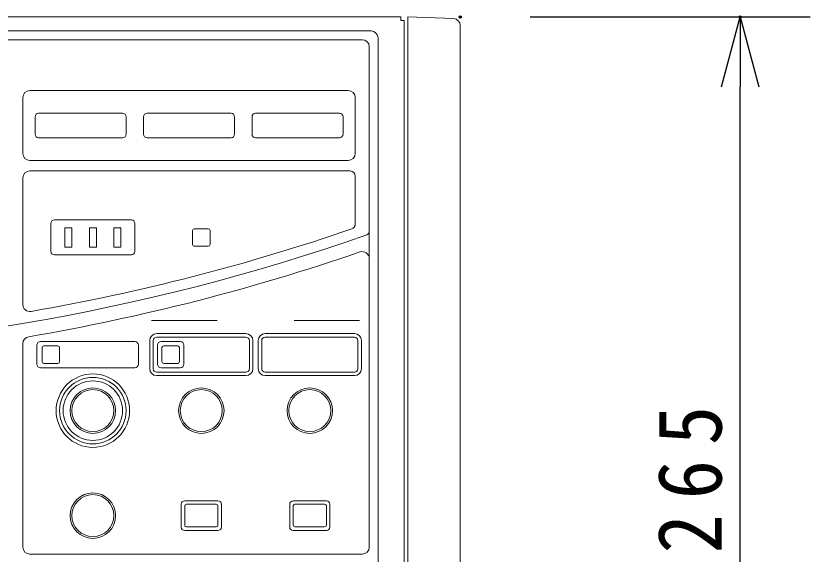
# Model space of a CAD drawing. Units: millimetres, scale not verified. Extents: x -63 to 62, y -56 to 56.
# Drawn here: x -12.29 to 10.41, y 11.66 to 27.04 of the extents above; entities that cross this region are included whole.
import ezdxf

# ---------------------------------------------------------------- set-up
doc = ezdxf.new("R2010")
doc.units = ezdxf.units.MM
doc.header["$LTSCALE"] = 0.125
doc.header["$PDMODE"] = 32
doc.header["$PDSIZE"] = 0.0625
for name, color, linetype in [('0-0_0', 7, 'Continuous'), ('0-1_DEFPOINTS', 7, 'Continuous'), ('0-5_SUNPO', 7, 'Continuous')]:
    doc.layers.add(name, color=color, linetype=linetype)
doc.layers.add('0-4_GAIKEI', color=1, linetype='Continuous', lineweight=18)
doc.styles.add('ＭＳ ゴシック', font='')
doc.styles.get('ＭＳ ゴシック').set_extended_font_data('MS Gothic')

# ---------------------------------------------------------------- blocks, each defined once
blk = doc.blocks.new('_OPEN30')
at = {"layer": '0-0_0'}
blk.add_line((0, 0), (-1, 0), dxfattribs=at)
blk.add_lwpolyline([(-1, 0.26795), (0, 0), (-1, -0.26795)], dxfattribs=at)
blk = doc.blocks.new('D5')
at = {"layer": '0-1_DEFPOINTS'}
for p in [(2.3272, 31.1778), (10.3272, 31.1778), (2.3272, 4.6878)]:
    blk.add_point(p, dxfattribs=at)
at = {"layer": '0-5_SUNPO'}
for p, q in [((4.3272, 31.1778), (12.3272, 31.1778)), ((10.3272, 6.6878), (10.3272, 29.1778)), ((4.3272, 4.6878), (12.3272, 4.6878))]:
    blk.add_line(p, q, dxfattribs=at)
at = {"layer": '0-5_SUNPO', "xscale": 2, "yscale": 2}
for p, rotation in [((10.3272, 31.1778), 90), ((10.3272, 4.6878), 270)]:
    blk.add_blockref('_OPEN30', p, dxfattribs=dict(at, rotation=rotation))
at = {"layer": '0-5_SUNPO', "insert": (9.8272, 15.8453), "char_height": 1.833, "attachment_point": 7, "rotation": 90, "style": 'ＭＳ ゴシック'}
blk.add_mtext('\\T1.38;\\W0.9;265', dxfattribs=at)
blk = doc.blocks.new('D6')
at = {"layer": '0-1_DEFPOINTS'}
blk.add_point((2.3272, 31.1778), dxfattribs=at)

msp = doc.modelspace()

# ---------------------------------------------------------------- linework, layer by layer
at = {"layer": '0-4_GAIKEI', "color": 7}
for p, q in [((-1.2893, 27.0104), (-42.7893, 27.0104)), ((-1.2893, 27.0104), (-1.2893, 26.9104)), ((-1.2893, 26.9104), (-1.1893, 26.9104)), ((-1.1893, 0.6104), (-1.1893, 26.9104)), ((0.2177, 26.9648), (-1.0893, 27.0104)), ((-1.0893, 27.0104), (-1.0893, 0.5104)), ((0.4107, 0.7559), (0.4107, 26.7649))]:
    msp.add_line(p, q, dxfattribs=at)
at = {"layer": '0-4_GAIKEI'}
for p, q in [((-2.1393, 26.6104), (-33.4893, 26.6104)), ((-2.3893, 26.3604), (-41.7893, 26.3604)), ((-1.9393, 26.4104), (-1.9393, 25.4104)), ((-2.1893, 26.1604), (-2.1893, 20.8813)), ((-1.9393, 25.4104), (-1.9393, 1.1527)), ((-2.7893, 24.9104), (-11.8893, 24.9104)), ((-12.0893, 24.7104), (-12.0893, 23.1104)), ((-2.5893, 24.7104), (-2.5893, 23.1104)), ((-11.7393, 23.6604), (-11.7393, 24.1604)), ((-11.6393, 24.2604), (-9.2393, 24.2604)), ((-9.1393, 24.1604), (-9.1393, 23.6604)), ((-8.6393, 23.6604), (-8.6393, 24.1604)), ((-8.5393, 24.2604), (-6.1393, 24.2604)), ((-6.0393, 24.1604), (-6.0393, 23.6604)), ((-5.5393, 23.6604), (-5.5393, 24.1604)), ((-5.4393, 24.2604), (-3.0393, 24.2604)), ((-2.9393, 24.1604), (-2.9393, 23.6604)), ((-9.2393, 23.5604), (-11.6393, 23.5604)), ((-6.1393, 23.5604), (-8.5393, 23.5604)), ((-3.0393, 23.5604), (-5.4393, 23.5604)), ((-2.7893, 22.9104), (-11.8893, 22.9104)), ((-2.7393, 22.6104), (-11.8893, 22.6104)), ((-12.0893, 22.4104), (-12.0893, 18.7921)), ((-2.5893, 22.4604), (-2.5893, 21.0955)), ((-11.1893, 21.2104), (-8.9893, 21.2104)), ((-11.2893, 20.3104), (-11.2893, 21.1104)), ((-10.8893, 20.9854), (-10.6893, 20.9854)), ((-10.8893, 20.4354), (-10.8893, 20.9854)), ((-10.6893, 20.9854), (-10.6893, 20.4354)), ((-10.1893, 20.9854), (-9.9893, 20.9854)), ((-10.1893, 20.4354), (-10.1893, 20.9854)), ((-9.9893, 20.9854), (-9.9893, 20.4354)), ((-9.4893, 20.9854), (-9.2893, 20.9854)), ((-9.4893, 20.4354), (-9.4893, 20.9854)), ((-9.2893, 20.9854), (-9.2893, 20.4354)), ((-8.8893, 21.1104), (-8.8893, 20.3104)), ((-7.2393, 20.5104), (-7.2393, 20.9104)), ((-7.1893, 20.9604), (-6.7893, 20.9604)), ((-6.7393, 20.9104), (-6.7393, 20.5104)), ((-2.1893, 20.1055), (-2.1893, 20.8813)), ((-10.6893, 20.4354), (-10.8893, 20.4354)), ((-9.9893, 20.4354), (-10.1893, 20.4354)), ((-9.2893, 20.4354), (-9.4893, 20.4354)), ((-6.7893, 20.4604), (-7.1893, 20.4604)), ((-8.9893, 20.2104), (-11.1893, 20.2104)), ((-2.1893, 11.8604), (-2.1893, 20.1055)), ((-8.4143, 18.3354), (-6.5393, 18.3354)), ((-4.3393, 18.3354), (-2.4643, 18.3354)), ((-5.7143, 17.9604), (-8.2643, 17.9604)), ((-2.6143, 17.9604), (-5.1643, 17.9604)), ((-11.5893, 17.7354), (-8.8893, 17.7354)), ((-8.4643, 17.7604), (-8.4643, 16.9604)), ((-8.3643, 17.7604), (-8.3643, 16.9604)), ((-5.7143, 17.8604), (-8.2643, 17.8604)), ((-8.1393, 17.7354), (-7.5893, 17.7354)), ((-5.6143, 16.9604), (-5.6143, 17.7604)), ((-5.5143, 16.9604), (-5.5143, 17.7604)), ((-5.3643, 17.7604), (-5.3643, 16.9604)), ((-5.2643, 17.7604), (-5.2643, 16.9604)), ((-2.6143, 17.8604), (-5.1643, 17.8604)), ((-2.5143, 16.9604), (-2.5143, 17.7604)), ((-2.4143, 16.9604), (-2.4143, 17.7604)), ((-12.0893, 17.6759), (-12.0893, 11.8604)), ((-11.6893, 17.0854), (-11.6893, 17.6354)), ((-11.5393, 17.1604), (-11.5393, 17.5604)), ((-11.4893, 17.6104), (-11.0893, 17.6104)), ((-11.0393, 17.5604), (-11.0393, 17.1604)), ((-8.7893, 17.6354), (-8.7893, 17.0854)), ((-8.2393, 17.0854), (-8.2393, 17.6354)), ((-8.2393, 17.0854), (-8.2393, 17.6354)), ((-8.1143, 17.1604), (-8.1143, 17.5604)), ((-8.0643, 17.6104), (-7.6643, 17.6104)), ((-7.6143, 17.5604), (-7.6143, 17.1604)), ((-7.4893, 17.6354), (-7.4893, 17.4104)), ((-11.0893, 17.1104), (-11.4893, 17.1104)), ((-7.6643, 17.1104), (-8.0643, 17.1104)), ((-8.8893, 16.9854), (-11.5893, 16.9854)), ((-8.2643, 16.8604), (-5.7143, 16.8604)), ((-7.5893, 16.9854), (-8.1393, 16.9854)), ((-7.5893, 16.9854), (-8.1393, 16.9854)), ((-5.1643, 16.8604), (-2.6143, 16.8604)), ((-8.2643, 16.7604), (-5.7143, 16.7604)), ((-5.1643, 16.7604), (-2.6143, 16.7604)), ((-7.4643, 13.1854), (-6.5143, 13.1854)), ((-4.3643, 13.1854), (-3.4143, 13.1854)), ((-7.5643, 12.4354), (-7.5643, 13.0854)), ((-7.4643, 12.4854), (-7.4643, 13.0354)), ((-7.4143, 13.0854), (-6.5643, 13.0854)), ((-6.5143, 13.0354), (-6.5143, 12.4854)), ((-6.4143, 13.0854), (-6.4143, 12.4354)), ((-4.4643, 12.4354), (-4.4643, 13.0854)), ((-4.3643, 12.4854), (-4.3643, 13.0354)), ((-4.3143, 13.0854), (-3.4643, 13.0854)), ((-3.4143, 13.0354), (-3.4143, 12.4854)), ((-3.3143, 13.0854), (-3.3143, 12.4354)), ((-6.5143, 12.3354), (-7.4643, 12.3354)), ((-6.5643, 12.4354), (-7.4143, 12.4354)), ((-3.4143, 12.3354), (-4.3643, 12.3354)), ((-3.4643, 12.4354), (-4.3143, 12.4354)), ((-11.8893, 11.6604), (-2.3893, 11.6604))]:
    msp.add_line(p, q, dxfattribs=at)
msp.add_lwpolyline([(-7.4893, 17.4104), (-7.4893, 17.3104), (-7.4893, 17.0854)], dxfattribs=at)
for centre, radius in [((-10.0893, 15.7604), 1.05), ((-10.0893, 15.7604), 0.95), ((-10.0893, 15.7604), 0.85), ((-10.0893, 15.7604), 0.65), ((-10.0893, 15.7604), 0.6), ((-6.9893, 15.7604), 0.65), ((-6.9893, 15.7604), 0.6), ((-3.8893, 15.7604), 0.65), ((-3.8893, 15.7604), 0.6), ((-10.0893, 12.7604), 0.65), ((-10.0893, 12.7604), 0.6)]:
    msp.add_circle(centre, radius, dxfattribs=at)
at = {"layer": '0-4_GAIKEI', "color": 7}
msp.add_arc((0.2107, 26.7649), 0.2, 0, 88, dxfattribs=at)
at = {"layer": '0-4_GAIKEI'}
for centre, radius, start, end in [((-2.1393, 26.4104), 0.2, 0, 90), ((-2.3893, 26.1604), 0.2, 0, 90), ((-11.8893, 24.7104), 0.2, 90, 180), ((-2.7893, 24.7104), 0.2, 0, 90), ((-11.6393, 24.1604), 0.1, 90, 180), ((-9.2393, 24.1604), 0.1, 0, 90), ((-8.5393, 24.1604), 0.1, 90, 180), ((-6.1393, 24.1604), 0.1, 0, 90), ((-5.4393, 24.1604), 0.1, 90, 180), ((-3.0393, 24.1604), 0.1, 0, 90), ((-11.6393, 23.6604), 0.1, 180, 270), ((-9.2393, 23.6604), 0.1, 270, 0), ((-8.5393, 23.6604), 0.1, 180, 270), ((-6.1393, 23.6604), 0.1, 270, 0), ((-5.4393, 23.6604), 0.1, 180, 270), ((-3.0393, 23.6604), 0.1, 270, 0), ((-11.8893, 23.1104), 0.2, 180, 270), ((-2.7893, 23.1104), 0.2, 270, 0), ((-11.8893, 22.4104), 0.2, 90, 180), ((-2.7393, 22.4604), 0.15, 0, 90), ((-11.1893, 21.1104), 0.1, 90, 180), ((-8.9893, 21.1104), 0.1, 0, 90), ((-22.0893, 77.3472), 59.6368, 279.8815, 288.98269), ((-7.1893, 20.9104), 0.05, 90, 180), ((-6.7893, 20.9104), 0.05, 0, 90), ((-2.7393, 21.0955), 0.15, 288.98269, 0), ((-22.0893, 77.3472), 59.9368, 250.74457, 289.32343), ((-2.2893, 20.8813), 0.1, 289.32343, 0), ((-7.1893, 20.5104), 0.05, 180, 270), ((-6.7893, 20.5104), 0.05, 270, 0), ((-22.0893, 77.3472), 60.3368, 279.70019, 288.99115), ((-11.1893, 20.3104), 0.1, 180, 270), ((-8.9893, 20.3104), 0.1, 270, 0), ((-2.3893, 20.1055), 0.2, 0, 108.99115), ((-11.8893, 18.7921), 0.2, 180, 279.8815), ((-8.2643, 17.7604), 0.2, 90, 180), ((-5.7143, 17.7604), 0.2, 0, 90), ((-5.1643, 17.7604), 0.2, 90, 180), ((-2.6143, 17.7604), 0.2, 0, 90), ((-11.8893, 17.6759), 0.2, 99.70019, 180), ((-11.5893, 17.6354), 0.1, 90, 180), ((-8.8893, 17.6354), 0.1, 0, 90), ((-8.2643, 17.7604), 0.1, 90, 180), ((-8.1393, 17.6354), 0.1, 90, 180), ((-7.5893, 17.6354), 0.1, 0, 90), ((-5.7143, 17.7604), 0.1, 0, 90), ((-5.1643, 17.7604), 0.1, 90, 180), ((-2.6143, 17.7604), 0.1, 0, 90), ((-11.4893, 17.5604), 0.05, 90, 180), ((-11.0893, 17.5604), 0.05, 0, 90), ((-8.0643, 17.5604), 0.05, 90, 180), ((-7.6643, 17.5604), 0.05, 0, 90), ((-11.5893, 17.0854), 0.1, 180, 270), ((-11.4893, 17.1604), 0.05, 180, 270), ((-11.0893, 17.1604), 0.05, 270, 0), ((-8.8893, 17.0854), 0.1, 270, 0), ((-8.1393, 17.0854), 0.1, 180, 270), ((-8.0643, 17.1604), 0.05, 180, 270), ((-7.6643, 17.1604), 0.05, 270, 0), ((-7.5893, 17.0854), 0.1, 270, 0), ((-8.2643, 16.9604), 0.2, 180, 270), ((-8.2643, 16.9604), 0.1, 180, 270), ((-5.7143, 16.9604), 0.1, 270, 0), ((-5.7143, 16.9604), 0.2, 270, 0), ((-5.1643, 16.9604), 0.2, 180, 270), ((-5.1643, 16.9604), 0.1, 180, 270), ((-2.6143, 16.9604), 0.2, 270, 0), ((-2.6143, 16.9604), 0.1, 270, 0), ((-7.4643, 13.0854), 0.1, 90, 180), ((-6.5143, 13.0854), 0.1, 0, 90), ((-4.3643, 13.0854), 0.1, 90, 180), ((-3.4143, 13.0854), 0.1, 0, 90), ((-7.4143, 13.0354), 0.05, 90, 180), ((-6.5643, 13.0354), 0.05, 0, 90), ((-4.3143, 13.0354), 0.05, 90, 180), ((-3.4643, 13.0354), 0.05, 0, 90), ((-7.4143, 12.4854), 0.05, 180, 270), ((-6.5643, 12.4854), 0.05, 270, 0), ((-4.3143, 12.4854), 0.05, 180, 270), ((-3.4643, 12.4854), 0.05, 270, 0), ((-7.4643, 12.4354), 0.1, 180, 270), ((-6.5143, 12.4354), 0.1, 270, 0), ((-4.3643, 12.4354), 0.1, 180, 270), ((-3.4143, 12.4354), 0.1, 270, 0), ((-11.8893, 11.8604), 0.2, 180, 270), ((-2.3893, 11.8604), 0.2, 270, 0)]:
    msp.add_arc(centre, radius, start, end, dxfattribs=at)

# ---------------------------------------------------------------- block references
at = {"layer": '0-5_SUNPO'}
for name in ['D6', 'D5']:
    msp.add_blockref(name, (-1.9165, -4.1674), dxfattribs=at)

doc.saveas('drawing.dxf')
